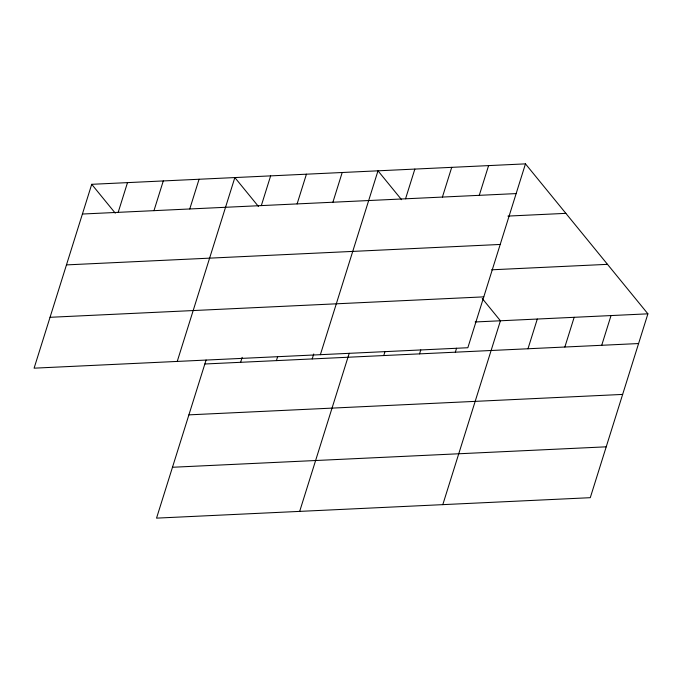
<?xml version="1.0" encoding="UTF-8"?>
<svg xmlns="http://www.w3.org/2000/svg" width="682" height="682" viewBox="0 0 682 682"><rect width="100%" height="100%" fill="white"/><g stroke="black" fill="none" stroke-linecap="round" stroke-linejoin="round"><path stroke-width="1.02" d="M91.72 184.31L34.1 368.169L467.843 347.735L525.464 163.868L91.72 184.31L115.292 213.176M118.191 212.341L127.5 182.623M153.97 210.661L163.288 180.935M189.758 208.973L199.067 179.247M177.235 361.426L234.855 177.567L258.427 206.433M206.083 360.028L156.536 518.132L590.28 497.69L647.9 313.831L525.464 163.868M261.325 205.597L270.635 175.879M240.627 362.304L242.178 357.351M297.105 203.909L306.423 174.191M276.415 360.616L277.651 356.652M332.893 202.23L342.202 172.503M312.194 358.928L313.746 353.975M320.37 354.683L377.99 170.815L401.562 199.69M299.671 511.389L349.218 353.285M405.543 198.803L414.852 169.085M383.761 355.561L385.006 351.597M442.413 197.064L451.723 167.346M419.549 353.873L420.785 349.909M479.276 195.325L488.593 165.607M455.329 352.185L456.573 348.221M442.806 504.637L500.426 320.779L482.242 298.511M527.979 348.766L537.297 319.04M564.849 347.027L574.167 317.3M601.72 345.288L611.029 315.57M82.403 214.029L516.146 193.594M507.928 216.083L565.864 213.355M66.461 264.897L500.204 244.454M491.62 269.799L607.492 264.343M50.042 317.3L483.785 296.866M475.166 321.972L647.9 313.831M204.847 363.992L638.582 343.549M188.905 414.861L622.649 394.418M172.478 467.264L606.221 446.821"/></g></svg>
